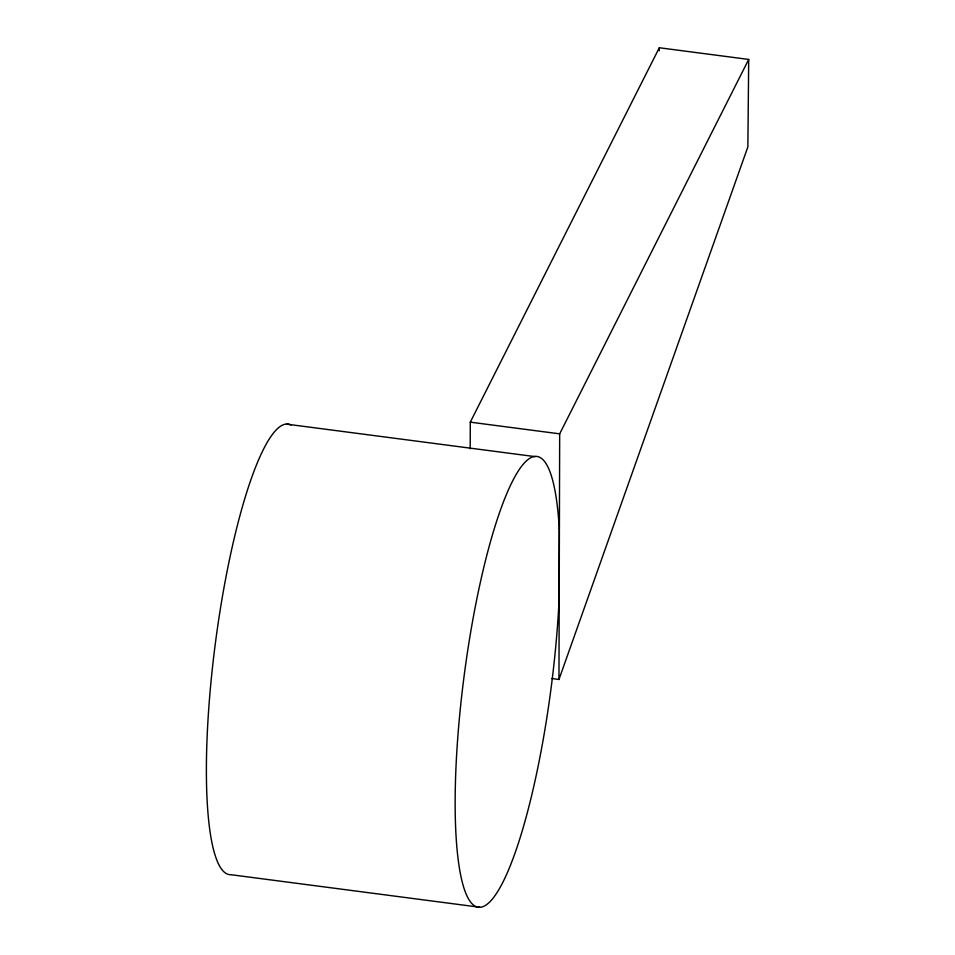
<?xml version="1.0" encoding="UTF-8"?>
<svg xmlns="http://www.w3.org/2000/svg" width="955" height="955" viewBox="0 0 955 955"><rect width="100%" height="100%" fill="white"/><g stroke="black" fill="none" stroke-linecap="round" stroke-linejoin="round"><path stroke-width="1.43" d="M470.206 448.814L470.29 422.158L659.308 47.75L748.696 59.437L747.872 146.891L558.962 679.471L551.632 678.516M558.962 679.471L559.678 433.845L748.696 59.437M659.272 50.711L659.308 47.75M470.29 422.158L559.678 433.845M286.536 424.127L535.242 456.645M479.828 907.25L231.122 874.732A227.171 43.894 -82.6 0 1 215.663 641.02A227.171 43.894 -82.6 0 1 291 424.999M559.248 528.604L559.045 600.6A227.171 43.894 -82.6 0 1 477.966 907.19A227.171 43.894 -82.6 0 1 478.897 589.032A227.171 43.894 -82.6 0 1 559.248 528.604"/></g></svg>
